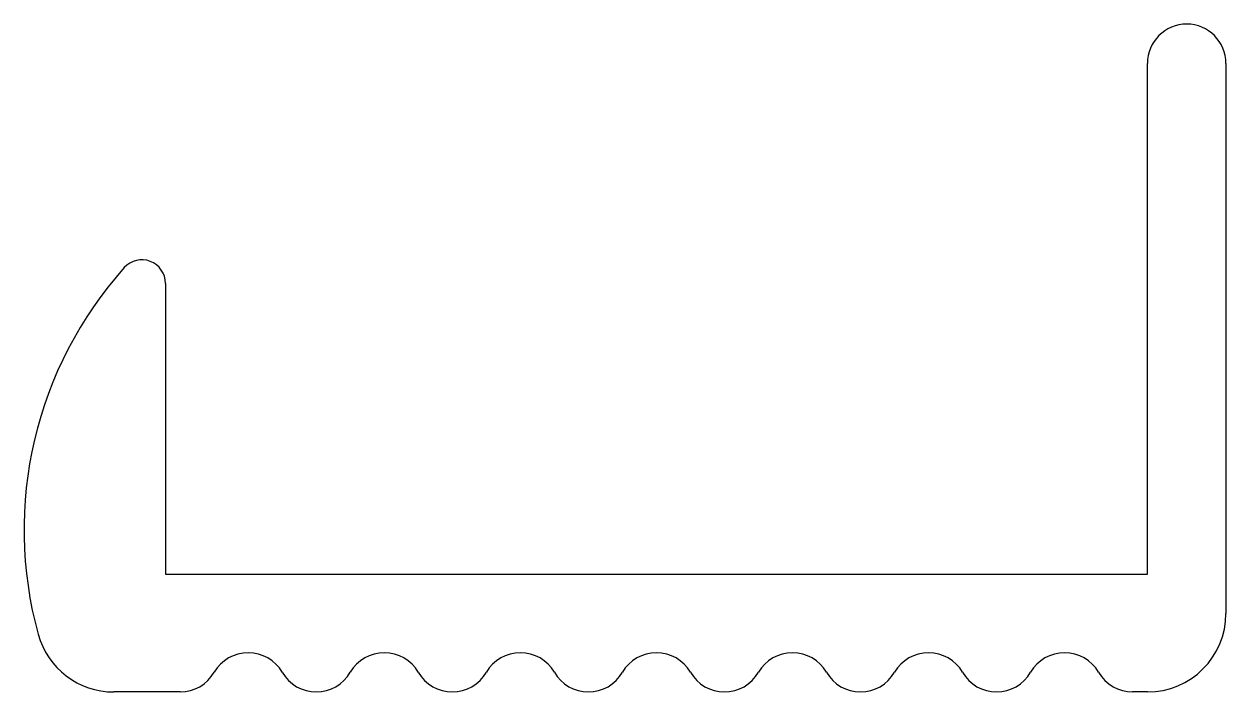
# Model space of a CAD drawing. Extents: x 491.7 to 507, y 720.5 to 729.
import ezdxf

# ---------------------------------------------------------------- set-up
doc = ezdxf.new("R2010")
doc.units = 0
doc.layers.add('ANA', color=220, linetype='CONTINUOUS')

msp = doc.modelspace()

# ---------------------------------------------------------------- linework, layer by layer
at = {"layer": 'ANA', "color": 0}
for p, q in [((505.957, 721.973), (505.957, 728.473)), ((506.957, 728.473), (506.957, 721.473)), ((493.457, 725.673), (493.457, 721.973)), ((493.457, 721.973), (505.957, 721.973)), ((493.645, 720.473), (492.801, 720.473)), ((505.957, 720.473), (505.769, 720.473))]:
    msp.add_line(p, q, dxfattribs=at)
for centre, radius, start, end in [((506.457, 728.473), 0.5, 0, 180), ((496.657, 722.536), 5, 138.1317, 195.4133), ((493.157, 725.673), 0.3, 0, 138.1317), ((505.957, 721.473), 1, 270, 0), ((492.801, 721.473), 1, 195.4133, 270), ((494.511, 720.473), 0.5, 30, 150), ((496.243, 720.473), 0.5, 30, 150), ((497.975, 720.473), 0.5, 30, 150), ((499.707, 720.473), 0.5, 30, 150), ((501.439, 720.473), 0.5, 30, 150), ((503.171, 720.473), 0.5, 30, 150), ((504.903, 720.473), 0.5, 30, 150), ((493.645, 720.973), 0.5, 270, 330), ((495.377, 720.973), 0.5, 210, 330), ((497.109, 720.973), 0.5, 210, 330), ((498.841, 720.973), 0.5, 210, 330), ((500.573, 720.973), 0.5, 210, 330), ((502.305, 720.973), 0.5, 210, 330), ((504.037, 720.973), 0.5, 210, 330), ((505.769, 720.973), 0.5, 210, 270)]:
    msp.add_arc(centre, radius, start, end, dxfattribs=at)

doc.saveas('drawing.dxf')
